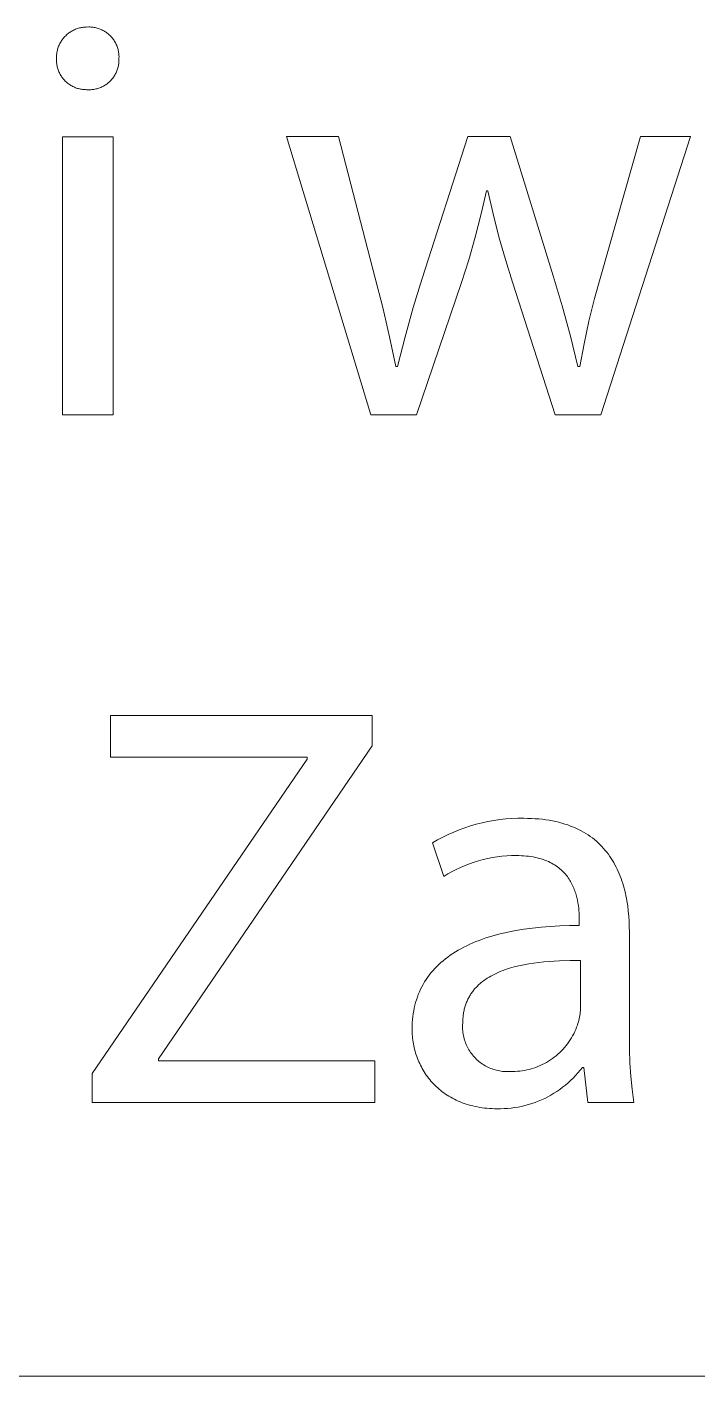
# Model space of a CAD drawing. Header units: millimetres. Extents: x 0 to 4030, y 0 to 2816.
# Drawn here: x 3347 to 3394.1, y 0 to 94.8 of the extents above; entities that cross this region are included whole.
import ezdxf

# ---------------------------------------------------------------- set-up
doc = ezdxf.new("R2010")
doc.units = ezdxf.units.MM
doc.header["$MEASUREMENT"] = 0
doc.layers.add('Domyślny', color=7, linetype='Continuous', true_color=0x000000)

msp = doc.modelspace()

# ---------------------------------------------------------------- linework, layer by layer
at = {"layer": 'Domyślny', "color": 18, "lineweight": 15, "true_color": 0x000000}
for p, q in [((3351.313, 94.753), (3351.386, 94.755)), ((3351.386, 94.755), (3351.459, 94.754)), ((3349.472, 93.797), (3349.515, 93.858)), ((3349.515, 93.858), (3349.559, 93.918)), ((3349.559, 93.918), (3349.606, 93.976)), ((3349.606, 93.976), (3349.655, 94.033)), ((3349.655, 94.033), (3349.705, 94.088)), ((3349.705, 94.088), (3349.758, 94.141)), ((3349.758, 94.141), (3349.812, 94.192)), ((3349.812, 94.192), (3349.868, 94.242)), ((3349.868, 94.242), (3349.926, 94.289)), ((3349.926, 94.289), (3349.985, 94.334)), ((3349.985, 94.334), (3350.046, 94.377)), ((3350.046, 94.377), (3350.108, 94.419)), ((3350.108, 94.419), (3350.172, 94.457)), ((3350.172, 94.457), (3350.237, 94.494)), ((3350.237, 94.494), (3350.303, 94.529)), ((3350.303, 94.529), (3350.37, 94.561)), ((3350.37, 94.561), (3350.439, 94.59)), ((3350.439, 94.59), (3350.508, 94.618)), ((3350.508, 94.618), (3350.578, 94.643)), ((3350.578, 94.643), (3350.65, 94.665)), ((3350.65, 94.665), (3350.722, 94.685)), ((3350.722, 94.685), (3350.794, 94.703)), ((3350.794, 94.703), (3350.867, 94.718)), ((3350.867, 94.718), (3350.941, 94.73)), ((3350.941, 94.73), (3351.015, 94.74)), ((3351.015, 94.74), (3351.089, 94.747)), ((3351.089, 94.747), (3351.164, 94.752)), ((3351.164, 94.752), (3351.238, 94.754)), ((3351.238, 94.754), (3351.313, 94.753)), ((3351.459, 94.754), (3351.532, 94.75)), ((3351.532, 94.75), (3351.605, 94.744)), ((3351.605, 94.744), (3351.678, 94.736)), ((3351.678, 94.736), (3351.75, 94.725)), ((3351.75, 94.725), (3351.822, 94.711)), ((3351.822, 94.711), (3351.894, 94.695)), ((3351.894, 94.695), (3351.965, 94.676)), ((3351.965, 94.676), (3352.035, 94.655)), ((3352.035, 94.655), (3352.104, 94.632)), ((3352.104, 94.632), (3352.173, 94.606)), ((3352.173, 94.606), (3352.24, 94.578)), ((3352.24, 94.578), (3352.307, 94.547)), ((3352.307, 94.547), (3352.372, 94.514)), ((3352.372, 94.514), (3352.436, 94.479)), ((3352.436, 94.479), (3352.499, 94.442)), ((3352.499, 94.442), (3352.561, 94.403)), ((3352.561, 94.403), (3352.621, 94.361)), ((3352.621, 94.361), (3352.68, 94.317)), ((3352.68, 94.317), (3352.737, 94.272)), ((3352.737, 94.272), (3352.793, 94.224)), ((3352.793, 94.224), (3352.847, 94.175)), ((3352.847, 94.175), (3352.899, 94.123)), ((3352.899, 94.123), (3352.95, 94.07)), ((3352.95, 94.07), (3352.998, 94.015)), ((3352.998, 94.015), (3353.045, 93.959)), ((3353.045, 93.959), (3353.089, 93.901)), ((3353.089, 93.901), (3353.132, 93.841)), ((3353.132, 93.841), (3353.172, 93.78)), ((3349.122, 92.824), (3349.131, 92.898)), ((3349.131, 92.898), (3349.142, 92.971)), ((3349.142, 92.971), (3349.156, 93.045)), ((3349.156, 93.045), (3349.173, 93.117)), ((3349.173, 93.117), (3349.192, 93.19)), ((3349.192, 93.19), (3349.214, 93.261)), ((3349.214, 93.261), (3349.238, 93.332)), ((3349.238, 93.332), (3349.264, 93.401)), ((3349.264, 93.401), (3349.293, 93.47)), ((3349.293, 93.47), (3349.324, 93.538)), ((3349.324, 93.538), (3349.358, 93.605)), ((3349.358, 93.605), (3349.394, 93.67)), ((3349.394, 93.67), (3349.432, 93.734)), ((3349.432, 93.734), (3349.472, 93.797)), ((3353.172, 93.78), (3353.211, 93.718)), ((3353.211, 93.718), (3353.247, 93.654)), ((3353.247, 93.654), (3353.281, 93.589)), ((3353.281, 93.589), (3353.312, 93.523)), ((3353.312, 93.523), (3353.342, 93.456)), ((3353.342, 93.456), (3353.369, 93.388)), ((3353.369, 93.388), (3353.393, 93.319)), ((3353.393, 93.319), (3353.415, 93.249)), ((3353.415, 93.249), (3353.435, 93.179)), ((3353.435, 93.179), (3353.452, 93.107)), ((3353.452, 93.107), (3353.467, 93.036)), ((3353.467, 93.036), (3353.48, 92.964)), ((3353.48, 92.964), (3353.489, 92.891)), ((3353.489, 92.891), (3353.497, 92.818)), ((3349.11, 92.6), (3349.112, 92.675)), ((3349.112, 92.526), (3349.11, 92.6)), ((3349.11, 92.453), (3349.112, 92.526)), ((3349.111, 92.381), (3349.11, 92.453)), ((3349.115, 92.309), (3349.111, 92.381)), ((3349.112, 92.675), (3349.115, 92.749)), ((3349.115, 92.749), (3349.122, 92.824)), ((3349.121, 92.237), (3349.115, 92.309)), ((3349.129, 92.165), (3349.121, 92.237)), ((3349.14, 92.094), (3349.129, 92.165)), ((3349.154, 92.023), (3349.14, 92.094)), ((3349.17, 91.952), (3349.154, 92.023)), ((3349.188, 91.882), (3349.17, 91.952)), ((3353.444, 91.95), (3353.426, 91.88)), ((3353.46, 92.021), (3353.444, 91.95)), ((3353.473, 92.092), (3353.46, 92.021)), ((3353.484, 92.164), (3353.473, 92.092)), ((3353.492, 92.236), (3353.484, 92.164)), ((3353.498, 92.308), (3353.492, 92.236)), ((3353.497, 92.818), (3353.501, 92.745)), ((3353.501, 92.381), (3353.498, 92.308)), ((3353.503, 92.599), (3353.5, 92.526)), ((3353.5, 92.526), (3353.502, 92.453)), ((3353.501, 92.745), (3353.504, 92.672)), ((3353.502, 92.453), (3353.501, 92.381)), ((3353.504, 92.672), (3353.503, 92.599)), ((3349.209, 91.813), (3349.188, 91.882)), ((3349.232, 91.744), (3349.209, 91.813)), ((3349.257, 91.677), (3349.232, 91.744)), ((3349.285, 91.61), (3349.257, 91.677)), ((3349.315, 91.544), (3349.285, 91.61)), ((3349.347, 91.48), (3349.315, 91.544)), ((3349.381, 91.416), (3349.347, 91.48)), ((3349.418, 91.354), (3349.381, 91.416)), ((3349.457, 91.293), (3349.418, 91.354)), ((3349.498, 91.233), (3349.457, 91.293)), ((3349.54, 91.175), (3349.498, 91.233)), ((3349.585, 91.118), (3349.54, 91.175)), ((3349.632, 91.063), (3349.585, 91.118)), ((3349.681, 91.01), (3349.632, 91.063)), ((3349.731, 90.958), (3349.681, 91.01)), ((3352.933, 91.004), (3352.882, 90.952)), ((3352.982, 91.058), (3352.933, 91.004)), ((3353.028, 91.113), (3352.982, 91.058)), ((3353.073, 91.17), (3353.028, 91.113)), ((3353.116, 91.229), (3353.073, 91.17)), ((3353.157, 91.289), (3353.116, 91.229)), ((3353.196, 91.35), (3353.157, 91.289)), ((3353.233, 91.412), (3353.196, 91.35)), ((3353.267, 91.476), (3353.233, 91.412)), ((3353.299, 91.541), (3353.267, 91.476)), ((3353.329, 91.607), (3353.299, 91.541)), ((3353.357, 91.674), (3353.329, 91.607)), ((3353.382, 91.742), (3353.357, 91.674)), ((3353.405, 91.811), (3353.382, 91.742)), ((3353.426, 91.88), (3353.405, 91.811)), ((3349.783, 90.908), (3349.731, 90.958)), ((3349.837, 90.86), (3349.783, 90.908)), ((3349.893, 90.814), (3349.837, 90.86)), ((3349.95, 90.769), (3349.893, 90.814)), ((3350.008, 90.727), (3349.95, 90.769)), ((3350.068, 90.687), (3350.008, 90.727)), ((3350.13, 90.649), (3350.068, 90.687)), ((3350.193, 90.613), (3350.13, 90.649)), ((3350.256, 90.579), (3350.193, 90.613)), ((3350.321, 90.547), (3350.256, 90.579)), ((3350.387, 90.518), (3350.321, 90.547)), ((3350.454, 90.491), (3350.387, 90.518)), ((3350.522, 90.466), (3350.454, 90.491)), ((3350.591, 90.444), (3350.522, 90.466)), ((3350.66, 90.423), (3350.591, 90.444)), ((3350.73, 90.406), (3350.66, 90.423)), ((3350.801, 90.391), (3350.73, 90.406)), ((3350.872, 90.378), (3350.801, 90.391)), ((3350.944, 90.368), (3350.872, 90.378)), ((3351.016, 90.36), (3350.944, 90.368)), ((3351.088, 90.355), (3351.016, 90.36)), ((3351.16, 90.352), (3351.088, 90.355)), ((3351.232, 90.351), (3351.16, 90.352)), ((3351.305, 90.347), (3351.232, 90.351)), ((3351.377, 90.344), (3351.305, 90.347)), ((3351.449, 90.345), (3351.377, 90.344)), ((3351.522, 90.347), (3351.449, 90.345)), ((3351.594, 90.353), (3351.522, 90.347)), ((3351.666, 90.36), (3351.594, 90.353)), ((3351.738, 90.371), (3351.666, 90.36)), ((3351.809, 90.383), (3351.738, 90.371)), ((3351.88, 90.399), (3351.809, 90.383)), ((3351.95, 90.416), (3351.88, 90.399)), ((3352.02, 90.436), (3351.95, 90.416)), ((3352.089, 90.459), (3352.02, 90.436)), ((3352.157, 90.484), (3352.089, 90.459)), ((3352.224, 90.511), (3352.157, 90.484)), ((3352.291, 90.54), (3352.224, 90.511)), ((3352.356, 90.572), (3352.291, 90.54)), ((3352.42, 90.606), (3352.356, 90.572)), ((3352.483, 90.642), (3352.42, 90.606)), ((3352.544, 90.68), (3352.483, 90.642)), ((3352.604, 90.721), (3352.544, 90.68)), ((3352.663, 90.763), (3352.604, 90.721)), ((3352.72, 90.808), (3352.663, 90.763)), ((3352.776, 90.854), (3352.72, 90.808)), ((3352.83, 90.902), (3352.776, 90.854)), ((3352.882, 90.952), (3352.83, 90.902)), ((3349.541, 87.05), (3353.098, 87.05)), ((3349.541, 67.523), (3349.541, 87.05)), ((3353.098, 87.05), (3353.098, 67.523)), ((3371.182, 67.524), (3365.277, 87.051)), ((3365.277, 87.051), (3368.914, 87.051)), ((3368.914, 87.051), (3371.491, 77.12)), ((3374.792, 77.093), (3378, 87.051)), ((3378, 87.051), (3380.979, 87.051)), ((3380.979, 87.051), (3383.999, 77.281)), ((3387.354, 77.254), (3390.132, 87.051)), ((3393.648, 87.051), (3387.354, 67.524)), ((3390.132, 87.051), (3393.648, 87.051)), ((3379.315, 83.253), (3378.941, 81.622)), ((3379.409, 83.253), (3379.315, 83.253)), ((3379.778, 81.633), (3379.409, 83.253)), ((3378.941, 81.622), (3378.523, 80.002)), ((3380.189, 80.023), (3379.778, 81.633)), ((3378.523, 80.002), (3378.062, 78.393)), ((3380.643, 78.424), (3380.189, 80.023)), ((3378.062, 78.393), (3377.557, 76.798)), ((3381.14, 76.838), (3380.643, 78.424)), ((3371.491, 77.12), (3372.025, 75.061)), ((3374.171, 75.045), (3374.792, 77.093)), ((3377.557, 76.798), (3374.403, 67.524)), ((3384.133, 67.524), (3381.14, 76.838)), ((3383.999, 77.281), (3384.638, 75.173)), ((3386.908, 75.685), (3387.354, 77.254)), ((3372.025, 75.061), (3372.509, 72.989)), ((3373.598, 72.982), (3374.171, 75.045)), ((3384.638, 75.173), (3385.215, 73.048)), ((3386.512, 74.103), (3386.908, 75.685)), ((3386.163, 72.51), (3386.512, 74.103)), ((3372.509, 72.989), (3372.94, 70.906)), ((3373.074, 70.906), (3373.598, 72.982)), ((3385.215, 73.048), (3385.73, 70.906)), ((3385.864, 70.906), (3386.163, 72.51)), ((3372.94, 70.906), (3373.074, 70.906)), ((3385.73, 70.906), (3385.864, 70.906)), ((3353.098, 67.523), (3349.541, 67.523)), ((3374.403, 67.524), (3371.182, 67.524)), ((3387.354, 67.524), (3384.133, 67.524)), ((3352.915, 43.456), (3352.915, 46.395)), ((3352.915, 46.395), (3371.275, 46.395)), ((3371.275, 46.395), (3371.275, 44.261)), ((3371.275, 44.261), (3356.27, 22.278)), ((3351.627, 21.258), (3366.712, 43.335)), ((3366.712, 43.456), (3352.915, 43.456)), ((3366.712, 43.335), (3366.712, 43.456)), ((3378.598, 38.755), (3379.006, 38.858)), ((3379.006, 38.858), (3379.417, 38.946)), ((3379.417, 38.946), (3379.831, 39.02)), ((3379.831, 39.02), (3380.248, 39.08)), ((3380.248, 39.08), (3380.666, 39.125)), ((3380.666, 39.125), (3381.085, 39.156)), ((3381.085, 39.156), (3381.506, 39.172)), ((3381.506, 39.172), (3381.926, 39.173)), ((3381.926, 39.173), (3382.202, 39.17)), ((3382.202, 39.17), (3382.472, 39.162)), ((3382.472, 39.162), (3382.735, 39.147)), ((3382.735, 39.147), (3382.992, 39.127)), ((3382.992, 39.127), (3383.242, 39.101)), ((3383.242, 39.101), (3383.486, 39.069)), ((3383.486, 39.069), (3383.724, 39.032)), ((3383.724, 39.032), (3383.956, 38.99)), ((3383.956, 38.99), (3384.182, 38.943)), ((3384.182, 38.943), (3384.402, 38.891)), ((3384.402, 38.891), (3384.616, 38.833)), ((3376.247, 37.85), (3376.625, 38.034)), ((3376.625, 38.034), (3377.009, 38.206)), ((3377.009, 38.206), (3377.399, 38.364)), ((3377.399, 38.364), (3377.794, 38.508)), ((3377.794, 38.508), (3378.194, 38.638)), ((3378.194, 38.638), (3378.598, 38.755)), ((3384.616, 38.833), (3384.824, 38.771)), ((3384.824, 38.771), (3385.026, 38.704)), ((3385.026, 38.704), (3385.223, 38.632)), ((3385.223, 38.632), (3385.414, 38.556)), ((3385.414, 38.556), (3385.6, 38.475)), ((3385.6, 38.475), (3385.78, 38.389)), ((3385.78, 38.389), (3385.955, 38.3)), ((3385.955, 38.3), (3386.124, 38.206)), ((3386.124, 38.206), (3386.288, 38.108)), ((3386.288, 38.108), (3386.447, 38.006)), ((3386.447, 38.006), (3386.601, 37.9)), ((3375.511, 37.442), (3375.876, 37.652)), ((3376.317, 35.093), (3375.511, 37.442)), ((3375.876, 37.652), (3376.247, 37.85)), ((3386.601, 37.9), (3386.75, 37.79)), ((3386.75, 37.79), (3386.893, 37.676)), ((3386.893, 37.676), (3387.032, 37.559)), ((3387.032, 37.559), (3387.166, 37.439)), ((3387.166, 37.439), (3387.295, 37.314)), ((3387.295, 37.314), (3387.42, 37.187)), ((3387.42, 37.187), (3387.539, 37.056)), ((3387.539, 37.056), (3387.655, 36.922)), ((3378.437, 36.084), (3378.12, 35.974)), ((3378.757, 36.182), (3378.437, 36.084)), ((3379.081, 36.269), (3378.757, 36.182)), ((3379.407, 36.345), (3379.081, 36.269)), ((3379.736, 36.409), (3379.407, 36.345)), ((3380.067, 36.462), (3379.736, 36.409)), ((3380.4, 36.503), (3380.067, 36.462)), ((3380.733, 36.532), (3380.4, 36.503)), ((3381.068, 36.55), (3380.733, 36.532)), ((3381.403, 36.556), (3381.068, 36.55)), ((3381.587, 36.554), (3381.403, 36.556)), ((3381.766, 36.548), (3381.587, 36.554)), ((3381.941, 36.538), (3381.766, 36.548)), ((3382.11, 36.523), (3381.941, 36.538)), ((3382.274, 36.505), (3382.11, 36.523)), ((3382.433, 36.483), (3382.274, 36.505)), ((3382.588, 36.458), (3382.433, 36.483)), ((3382.738, 36.429), (3382.588, 36.458)), ((3382.883, 36.396), (3382.738, 36.429)), ((3383.024, 36.36), (3382.883, 36.396)), ((3383.16, 36.321), (3383.024, 36.36)), ((3383.292, 36.278), (3383.16, 36.321)), ((3383.419, 36.232), (3383.292, 36.278)), ((3383.543, 36.184), (3383.419, 36.232)), ((3383.662, 36.132), (3383.543, 36.184)), ((3383.777, 36.078), (3383.662, 36.132)), ((3383.887, 36.021), (3383.777, 36.078)), ((3383.994, 35.961), (3383.887, 36.021)), ((3387.655, 36.922), (3387.765, 36.785)), ((3387.765, 36.785), (3387.872, 36.645)), ((3387.872, 36.645), (3387.974, 36.502)), ((3387.974, 36.502), (3388.071, 36.357)), ((3388.071, 36.357), (3388.165, 36.209)), ((3388.165, 36.209), (3388.254, 36.058)), ((3388.254, 36.058), (3388.339, 35.905)), ((3376.604, 35.266), (3376.317, 35.093)), ((3376.897, 35.429), (3376.604, 35.266)), ((3377.195, 35.581), (3376.897, 35.429)), ((3377.499, 35.723), (3377.195, 35.581)), ((3377.807, 35.854), (3377.499, 35.723)), ((3378.12, 35.974), (3377.807, 35.854)), ((3384.097, 35.899), (3383.994, 35.961)), ((3384.196, 35.834), (3384.097, 35.899)), ((3384.292, 35.767), (3384.196, 35.834)), ((3384.383, 35.698), (3384.292, 35.767)), ((3384.471, 35.627), (3384.383, 35.698)), ((3384.556, 35.553), (3384.471, 35.627)), ((3384.637, 35.478), (3384.556, 35.553)), ((3384.714, 35.401), (3384.637, 35.478)), ((3384.789, 35.322), (3384.714, 35.401)), ((3384.86, 35.241), (3384.789, 35.322)), ((3384.927, 35.159), (3384.86, 35.241)), ((3384.992, 35.075), (3384.927, 35.159)), ((3385.054, 34.99), (3384.992, 35.075)), ((3388.339, 35.905), (3388.42, 35.749)), ((3388.42, 35.749), (3388.498, 35.591)), ((3388.498, 35.591), (3388.571, 35.431)), ((3388.571, 35.431), (3388.64, 35.269)), ((3388.64, 35.269), (3388.706, 35.105)), ((3388.706, 35.105), (3388.768, 34.939)), ((3385.112, 34.904), (3385.054, 34.99)), ((3385.168, 34.816), (3385.112, 34.904)), ((3385.221, 34.728), (3385.168, 34.816)), ((3385.271, 34.638), (3385.221, 34.728)), ((3385.318, 34.548), (3385.271, 34.638)), ((3385.363, 34.456), (3385.318, 34.548)), ((3385.405, 34.364), (3385.363, 34.456)), ((3385.444, 34.271), (3385.405, 34.364)), ((3385.481, 34.178), (3385.444, 34.271)), ((3385.516, 34.085), (3385.481, 34.178)), ((3388.768, 34.939), (3388.827, 34.771)), ((3388.827, 34.771), (3388.882, 34.601)), ((3388.882, 34.601), (3388.933, 34.43)), ((3388.933, 34.43), (3388.982, 34.257)), ((3388.982, 34.257), (3389.026, 34.083)), ((3385.549, 33.991), (3385.516, 34.085)), ((3385.579, 33.896), (3385.549, 33.991)), ((3385.607, 33.802), (3385.579, 33.896)), ((3385.634, 33.708), (3385.607, 33.802)), ((3385.658, 33.613), (3385.634, 33.708)), ((3385.68, 33.519), (3385.658, 33.613)), ((3385.7, 33.425), (3385.68, 33.519)), ((3385.736, 33.239), (3385.7, 33.425)), ((3385.765, 33.054), (3385.736, 33.239)), ((3389.026, 34.083), (3389.068, 33.908)), ((3389.068, 33.908), (3389.106, 33.732)), ((3389.106, 33.732), (3389.142, 33.554)), ((3389.142, 33.554), (3389.174, 33.375)), ((3389.174, 33.375), (3389.229, 33.015)), ((3385.788, 32.872), (3385.765, 33.054)), ((3385.805, 32.694), (3385.788, 32.872)), ((3385.818, 32.52), (3385.805, 32.694)), ((3385.826, 32.352), (3385.818, 32.52)), ((3385.83, 32.189), (3385.826, 32.352)), ((3389.229, 33.015), (3389.274, 32.652)), ((3389.274, 32.652), (3389.307, 32.288)), ((3389.307, 32.288), (3389.33, 31.921)), ((3380.815, 31.184), (3381.371, 31.293)), ((3381.371, 31.293), (3381.947, 31.388)), ((3381.947, 31.388), (3382.544, 31.468)), ((3382.544, 31.468), (3383.162, 31.533)), ((3383.162, 31.533), (3383.799, 31.584)), ((3383.799, 31.584), (3384.457, 31.619)), ((3384.457, 31.619), (3385.135, 31.639)), ((3385.135, 31.639), (3385.832, 31.644)), ((3385.832, 32.034), (3385.83, 32.189)), ((3385.832, 31.644), (3385.832, 32.034)), ((3389.33, 31.921), (3389.344, 31.555)), ((3389.344, 31.555), (3389.348, 31.188)), ((3377.923, 30.224), (3378.135, 30.323)), ((3378.135, 30.323), (3378.352, 30.42)), ((3378.352, 30.42), (3378.574, 30.512)), ((3378.574, 30.512), (3378.802, 30.601)), ((3378.802, 30.601), (3379.035, 30.686)), ((3379.035, 30.686), (3379.273, 30.768)), ((3379.273, 30.768), (3379.517, 30.846)), ((3379.517, 30.846), (3379.766, 30.921)), ((3379.766, 30.921), (3380.02, 30.992)), ((3380.02, 30.992), (3380.28, 31.06)), ((3380.28, 31.06), (3380.815, 31.184)), ((3389.348, 31.188), (3389.348, 23.874)), ((3376.429, 29.302), (3376.596, 29.429)), ((3376.596, 29.429), (3376.769, 29.553)), ((3376.769, 29.553), (3376.948, 29.674)), ((3376.948, 29.674), (3377.132, 29.791)), ((3377.132, 29.791), (3377.322, 29.904)), ((3377.322, 29.904), (3377.517, 30.014)), ((3377.517, 30.014), (3377.717, 30.121)), ((3377.717, 30.121), (3377.923, 30.224)), ((3375.415, 28.315), (3375.543, 28.466)), ((3375.543, 28.466), (3375.676, 28.614)), ((3375.676, 28.614), (3375.816, 28.758)), ((3375.816, 28.758), (3375.961, 28.899)), ((3375.961, 28.899), (3376.111, 29.037)), ((3376.111, 29.037), (3376.267, 29.171)), ((3376.267, 29.171), (3376.429, 29.302)), ((3380.324, 28.428), (3380.177, 28.367)), ((3380.474, 28.487), (3380.324, 28.428)), ((3380.626, 28.542), (3380.474, 28.487)), ((3380.782, 28.595), (3380.626, 28.542)), ((3380.939, 28.645), (3380.782, 28.595)), ((3381.099, 28.692), (3380.939, 28.645)), ((3381.261, 28.737), (3381.099, 28.692)), ((3381.592, 28.819), (3381.261, 28.737)), ((3381.931, 28.891), (3381.592, 28.819)), ((3382.276, 28.955), (3381.931, 28.891)), ((3382.628, 29.009), (3382.276, 28.955)), ((3382.984, 29.055), (3382.628, 29.009)), ((3383.345, 29.093), (3382.984, 29.055)), ((3383.709, 29.124), (3383.345, 29.093)), ((3384.076, 29.148), (3383.709, 29.124)), ((3384.444, 29.165), (3384.076, 29.148)), ((3385.18, 29.181), (3384.444, 29.165)), ((3385.912, 29.175), (3385.18, 29.181)), ((3385.912, 25.78), (3385.912, 29.175)), ((3374.77, 27.338), (3374.863, 27.509)), ((3374.863, 27.509), (3374.962, 27.677)), ((3374.962, 27.677), (3375.067, 27.842)), ((3375.067, 27.842), (3375.177, 28.003)), ((3375.177, 28.003), (3375.293, 28.161)), ((3375.293, 28.161), (3375.415, 28.315)), ((3378.781, 27.493), (3378.729, 27.444)), ((3378.835, 27.542), (3378.781, 27.493)), ((3378.89, 27.589), (3378.835, 27.542)), ((3378.945, 27.636), (3378.89, 27.589)), ((3379.002, 27.681), (3378.945, 27.636)), ((3379.118, 27.77), (3379.002, 27.681)), ((3379.238, 27.856), (3379.118, 27.77)), ((3379.362, 27.939), (3379.238, 27.856)), ((3379.49, 28.018), (3379.362, 27.939)), ((3379.621, 28.094), (3379.49, 28.018)), ((3379.755, 28.167), (3379.621, 28.094)), ((3379.893, 28.237), (3379.755, 28.167)), ((3380.034, 28.304), (3379.893, 28.237)), ((3380.177, 28.367), (3380.034, 28.304)), ((3374.393, 26.434), (3374.457, 26.621)), ((3374.457, 26.621), (3374.526, 26.805)), ((3374.526, 26.805), (3374.602, 26.986)), ((3374.602, 26.986), (3374.683, 27.164)), ((3374.683, 27.164), (3374.77, 27.338)), ((3378.042, 26.532), (3378.009, 26.467)), ((3378.076, 26.597), (3378.042, 26.532)), ((3378.111, 26.66), (3378.076, 26.597)), ((3378.147, 26.722), (3378.111, 26.66)), ((3378.185, 26.783), (3378.147, 26.722)), ((3378.224, 26.843), (3378.185, 26.783)), ((3378.264, 26.902), (3378.224, 26.843)), ((3378.305, 26.961), (3378.264, 26.902)), ((3378.348, 27.018), (3378.305, 26.961)), ((3378.392, 27.074), (3378.348, 27.018)), ((3378.436, 27.13), (3378.392, 27.074)), ((3378.482, 27.185), (3378.436, 27.13)), ((3378.529, 27.238), (3378.482, 27.185)), ((3378.578, 27.291), (3378.529, 27.238)), ((3378.627, 27.343), (3378.578, 27.291)), ((3378.677, 27.394), (3378.627, 27.343)), ((3378.729, 27.444), (3378.677, 27.394)), ((3374.165, 25.449), (3374.199, 25.652)), ((3374.199, 25.652), (3374.238, 25.852)), ((3374.238, 25.852), (3374.284, 26.049)), ((3374.284, 26.049), (3374.336, 26.243)), ((3374.336, 26.243), (3374.393, 26.434)), ((3377.723, 25.607), (3377.709, 25.529)), ((3377.739, 25.685), (3377.723, 25.607)), ((3377.757, 25.761), (3377.739, 25.685)), ((3377.776, 25.836), (3377.757, 25.761)), ((3377.796, 25.911), (3377.776, 25.836)), ((3377.818, 25.984), (3377.796, 25.911)), ((3377.841, 26.056), (3377.818, 25.984)), ((3377.866, 26.127), (3377.841, 26.056)), ((3377.892, 26.197), (3377.866, 26.127)), ((3377.919, 26.266), (3377.892, 26.197)), ((3377.948, 26.334), (3377.919, 26.266)), ((3377.978, 26.401), (3377.948, 26.334)), ((3378.009, 26.467), (3377.978, 26.401)), ((3385.9, 25.549), (3385.908, 25.664)), ((3385.908, 25.664), (3385.912, 25.78)), ((3374.092, 24.603), (3374.101, 24.819)), ((3374.101, 24.819), (3374.116, 25.032)), ((3374.116, 25.032), (3374.138, 25.242)), ((3374.138, 25.242), (3374.165, 25.449)), ((3377.638, 24.665), (3377.635, 24.557)), ((3377.645, 24.773), (3377.638, 24.665)), ((3377.646, 24.862), (3377.645, 24.773)), ((3377.648, 24.949), (3377.646, 24.862)), ((3377.652, 25.035), (3377.648, 24.949)), ((3377.658, 25.12), (3377.652, 25.035)), ((3377.665, 25.204), (3377.658, 25.12)), ((3377.674, 25.287), (3377.665, 25.204)), ((3377.684, 25.369), (3377.674, 25.287)), ((3377.695, 25.449), (3377.684, 25.369)), ((3377.709, 25.529), (3377.695, 25.449)), ((3385.641, 24.496), (3385.698, 24.652)), ((3385.698, 24.652), (3385.736, 24.761)), ((3385.736, 24.761), (3385.771, 24.871)), ((3385.771, 24.871), (3385.802, 24.982)), ((3385.802, 24.982), (3385.829, 25.094)), ((3385.829, 25.094), (3385.853, 25.207)), ((3385.853, 25.207), (3385.872, 25.32)), ((3385.872, 25.32), (3385.888, 25.435)), ((3385.888, 25.435), (3385.9, 25.549)), ((3374.089, 24.384), (3374.092, 24.603)), ((3374.09, 24.251), (3374.089, 24.384)), ((3374.095, 24.119), (3374.09, 24.251)), ((3374.102, 23.986), (3374.095, 24.119)), ((3374.113, 23.854), (3374.102, 23.986)), ((3374.126, 23.722), (3374.113, 23.854)), ((3374.142, 23.591), (3374.126, 23.722)), ((3377.635, 24.557), (3377.636, 24.45)), ((3377.636, 24.45), (3377.64, 24.342)), ((3377.64, 24.342), (3377.648, 24.234)), ((3377.648, 24.234), (3377.66, 24.127)), ((3377.66, 24.127), (3377.675, 24.02)), ((3377.675, 24.02), (3377.694, 23.914)), ((3377.694, 23.914), (3377.717, 23.808)), ((3377.717, 23.808), (3377.743, 23.704)), ((3377.743, 23.704), (3377.773, 23.6)), ((3385.193, 23.611), (3385.28, 23.752)), ((3385.28, 23.752), (3385.363, 23.895)), ((3385.363, 23.895), (3385.44, 24.042)), ((3385.44, 24.042), (3385.512, 24.191)), ((3385.512, 24.191), (3385.579, 24.343)), ((3385.579, 24.343), (3385.641, 24.496)), ((3389.348, 23.874), (3389.349, 22.939)), ((3374.161, 23.46), (3374.142, 23.591)), ((3374.184, 23.33), (3374.161, 23.46)), ((3374.209, 23.2), (3374.184, 23.33)), ((3374.237, 23.071), (3374.209, 23.2)), ((3374.268, 22.942), (3374.237, 23.071)), ((3374.302, 22.815), (3374.268, 22.942)), ((3374.339, 22.688), (3374.302, 22.815)), ((3377.773, 23.6), (3377.806, 23.497)), ((3377.806, 23.497), (3377.843, 23.396)), ((3377.843, 23.396), (3377.883, 23.296)), ((3377.883, 23.296), (3377.927, 23.197)), ((3377.927, 23.197), (3377.974, 23.1)), ((3377.974, 23.1), (3378.025, 23.005)), ((3378.025, 23.005), (3378.079, 22.911)), ((3378.079, 22.911), (3378.136, 22.819)), ((3378.136, 22.819), (3378.196, 22.73)), ((3384.455, 22.719), (3384.574, 22.835)), ((3384.574, 22.835), (3384.688, 22.955)), ((3384.688, 22.955), (3384.798, 23.079)), ((3384.798, 23.079), (3384.903, 23.207)), ((3384.903, 23.207), (3385.004, 23.338)), ((3385.004, 23.338), (3385.101, 23.473)), ((3385.101, 23.473), (3385.193, 23.611)), ((3389.349, 22.939), (3389.381, 22.006)), ((3356.27, 22.278), (3356.27, 22.144)), ((3356.27, 22.144), (3371.476, 22.144)), ((3371.476, 22.144), (3371.476, 19.218)), ((3374.379, 22.562), (3374.339, 22.688)), ((3374.421, 22.437), (3374.379, 22.562)), ((3374.467, 22.313), (3374.421, 22.437)), ((3374.516, 22.19), (3374.467, 22.313)), ((3374.567, 22.068), (3374.516, 22.19)), ((3374.622, 21.947), (3374.567, 22.068)), ((3374.679, 21.828), (3374.622, 21.947)), ((3374.74, 21.71), (3374.679, 21.828)), ((3378.196, 22.73), (3378.259, 22.642)), ((3378.259, 22.642), (3378.325, 22.557)), ((3378.325, 22.557), (3378.394, 22.474)), ((3378.394, 22.474), (3378.466, 22.393)), ((3378.466, 22.393), (3378.54, 22.315)), ((3378.54, 22.315), (3378.617, 22.24)), ((3378.617, 22.24), (3378.697, 22.167)), ((3378.697, 22.167), (3378.779, 22.097)), ((3378.779, 22.097), (3378.864, 22.03)), ((3378.864, 22.03), (3378.95, 21.966)), ((3378.95, 21.966), (3379.039, 21.905)), ((3379.039, 21.905), (3379.13, 21.847)), ((3379.13, 21.847), (3379.223, 21.792)), ((3382.931, 21.739), (3383.084, 21.804)), ((3383.084, 21.804), (3383.234, 21.873)), ((3383.234, 21.873), (3383.382, 21.948)), ((3383.382, 21.948), (3383.527, 22.028)), ((3383.527, 22.028), (3383.669, 22.113)), ((3383.669, 22.113), (3383.809, 22.202)), ((3383.809, 22.202), (3383.945, 22.297)), ((3383.945, 22.297), (3384.078, 22.396)), ((3384.078, 22.396), (3384.207, 22.499)), ((3384.207, 22.499), (3384.333, 22.607)), ((3384.333, 22.607), (3384.455, 22.719)), ((3389.381, 22.006), (3389.443, 21.073)), ((3351.627, 19.218), (3351.627, 21.258)), ((3374.803, 21.593), (3374.74, 21.71)), ((3374.869, 21.478), (3374.803, 21.593)), ((3374.938, 21.364), (3374.869, 21.478)), ((3375.01, 21.252), (3374.938, 21.364)), ((3375.085, 21.142), (3375.01, 21.252)), ((3375.163, 21.033), (3375.085, 21.142)), ((3375.243, 20.926), (3375.163, 21.033)), ((3375.327, 20.821), (3375.243, 20.926)), ((3379.223, 21.792), (3379.318, 21.74)), ((3379.318, 21.74), (3379.415, 21.692)), ((3379.415, 21.692), (3379.513, 21.647)), ((3379.513, 21.647), (3379.612, 21.605)), ((3379.612, 21.605), (3379.713, 21.567)), ((3379.713, 21.567), (3379.815, 21.533)), ((3379.815, 21.533), (3379.919, 21.501)), ((3379.919, 21.501), (3380.023, 21.474)), ((3380.023, 21.474), (3380.128, 21.45)), ((3380.128, 21.45), (3380.234, 21.43)), ((3380.234, 21.43), (3380.341, 21.413)), ((3380.341, 21.413), (3380.448, 21.4)), ((3380.448, 21.4), (3380.556, 21.391)), ((3380.556, 21.391), (3380.663, 21.385)), ((3380.663, 21.385), (3380.771, 21.384)), ((3380.771, 21.384), (3380.879, 21.385)), ((3380.879, 21.385), (3380.987, 21.391)), ((3380.987, 21.391), (3381.153, 21.389)), ((3381.153, 21.389), (3381.318, 21.393)), ((3381.318, 21.393), (3381.484, 21.402)), ((3381.484, 21.402), (3381.649, 21.418)), ((3381.649, 21.418), (3381.813, 21.438)), ((3381.813, 21.438), (3381.977, 21.465)), ((3381.977, 21.465), (3382.139, 21.497)), ((3382.139, 21.497), (3382.301, 21.534)), ((3382.301, 21.534), (3382.461, 21.577)), ((3382.461, 21.577), (3382.619, 21.626)), ((3382.619, 21.626), (3382.776, 21.68)), ((3382.776, 21.68), (3382.931, 21.739)), ((3385.401, 20.928), (3385.224, 20.756)), ((3385.572, 21.106), (3385.401, 20.928)), ((3385.736, 21.29), (3385.572, 21.106)), ((3385.895, 21.479), (3385.736, 21.29)), ((3386.047, 21.673), (3385.895, 21.479)), ((3386.154, 21.673), (3386.047, 21.673)), ((3386.436, 19.217), (3386.154, 21.673)), ((3389.443, 21.073), (3389.535, 20.143)), ((3375.414, 20.718), (3375.327, 20.821)), ((3375.503, 20.616), (3375.414, 20.718)), ((3375.595, 20.517), (3375.503, 20.616)), ((3375.69, 20.42), (3375.595, 20.517)), ((3375.789, 20.325), (3375.69, 20.42)), ((3375.889, 20.232), (3375.789, 20.325)), ((3375.993, 20.141), (3375.889, 20.232)), ((3376.1, 20.053), (3375.993, 20.141)), ((3376.21, 19.967), (3376.1, 20.053)), ((3376.322, 19.883), (3376.21, 19.967)), ((3384.259, 19.99), (3384.052, 19.857)), ((3384.462, 20.13), (3384.259, 19.99)), ((3384.661, 20.277), (3384.462, 20.13)), ((3384.854, 20.43), (3384.661, 20.277)), ((3385.042, 20.59), (3384.854, 20.43)), ((3385.224, 20.756), (3385.042, 20.59)), ((3389.535, 20.143), (3389.657, 19.217)), ((3371.476, 19.218), (3351.627, 19.218)), ((3376.437, 19.802), (3376.322, 19.883)), ((3376.556, 19.724), (3376.437, 19.802)), ((3376.677, 19.648), (3376.556, 19.724)), ((3376.801, 19.575), (3376.677, 19.648)), ((3376.927, 19.505), (3376.801, 19.575)), ((3377.057, 19.437), (3376.927, 19.505)), ((3377.19, 19.373), (3377.057, 19.437)), ((3377.325, 19.311), (3377.19, 19.373)), ((3377.463, 19.252), (3377.325, 19.311)), ((3377.604, 19.197), (3377.463, 19.252)), ((3377.748, 19.144), (3377.604, 19.197)), ((3377.895, 19.095), (3377.748, 19.144)), ((3378.045, 19.049), (3377.895, 19.095)), ((3378.197, 19.006), (3378.045, 19.049)), ((3378.352, 18.967), (3378.197, 19.006)), ((3378.511, 18.931), (3378.352, 18.967)), ((3382.015, 18.996), (3381.775, 18.939)), ((3382.253, 19.06), (3382.015, 18.996)), ((3382.489, 19.133), (3382.253, 19.06)), ((3382.722, 19.214), (3382.489, 19.133)), ((3382.952, 19.302), (3382.722, 19.214)), ((3383.18, 19.398), (3382.952, 19.302)), ((3383.403, 19.502), (3383.18, 19.398)), ((3383.623, 19.613), (3383.403, 19.502)), ((3383.84, 19.732), (3383.623, 19.613)), ((3384.052, 19.857), (3383.84, 19.732)), ((3389.657, 19.217), (3386.436, 19.217)), ((3378.672, 18.899), (3378.511, 18.931)), ((3378.835, 18.87), (3378.672, 18.899)), ((3379.002, 18.845), (3378.835, 18.87)), ((3379.171, 18.824), (3379.002, 18.845)), ((3379.344, 18.806), (3379.171, 18.824)), ((3379.519, 18.792), (3379.344, 18.806)), ((3379.697, 18.782), (3379.519, 18.792)), ((3379.877, 18.776), (3379.697, 18.782)), ((3380.061, 18.774), (3379.877, 18.776)), ((3380.308, 18.773), (3380.061, 18.774)), ((3380.554, 18.78), (3380.308, 18.773)), ((3380.8, 18.795), (3380.554, 18.78)), ((3381.046, 18.819), (3380.8, 18.795)), ((3381.29, 18.851), (3381.046, 18.819)), ((3381.534, 18.891), (3381.29, 18.851)), ((3381.775, 18.939), (3381.534, 18.891)), ((4026.418, 0), (0.001, 0)), ((4026.418, 0), (2507.181, 0))]:
    msp.add_line(p, q, dxfattribs=at)

doc.saveas('drawing.dxf')
